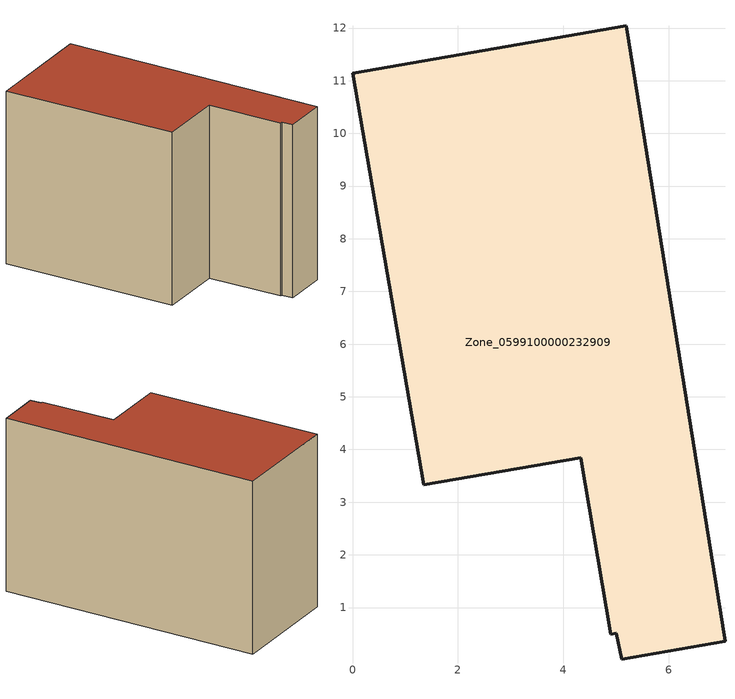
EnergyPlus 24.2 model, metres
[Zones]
Zone_0599100000232909
 floor ground (C_G): 4.33,3.84 1.35,3.33 0,11.14 5.2,12.04 7.07,0.36 5.11,0.02 5,0.51 4.91,0.49 z0
 wall outside (C_F): 5.2,12.04 0,11.14 1.35,3.33 4.33,3.84 4.91,0.49 5,0.51 5.11,0.02 7.07,0.36 5.2,12.04 z0:7.88
 roof outside (C_R): 4.91,0.49 5,0.51 5.11,0.02 7.07,0.36 5.2,12.04 0,11.14 1.35,3.33 4.33,3.84 z7.88
[BUILDING]
Pand.0599100000232909: North Axis=0; Terrain=City; Loads Convergence Tolerance Value=0.04; Temperature Convergence Tolerance Value=0.4; Solar Distribution=FullExterior; Maximum Number of Warmup Days=25; Minimum Number of Warmup Days=1
[Site:Location]
Rotterdam.The.Hague.AP_ZH_NLD Design_Conditions: Latitude=51.96; Longitude=4.45; Time Zone=1; Elevation=-4.5
[SITE:GROUNDTEMPERATURE:BUILDINGSURFACE]
18, 18, 18, 18, 18, 18, 18, 18, 18, 18, 18, 18
[MATERIAL] Thermal Absorptance=0.9; Solar Absorptance=0.7; Visible Absorptance=0.7
Name | Roughness | Thickness | Conductivity | Density | Specific Heat
G.TI.1946 | MediumSmooth | 0.15 | 1 | 540 | 1210
F.TI.1946 | Rough | 0.3 | 0.857143 | 1920 | 840
R.TI.1946 | MediumRough | 0.2 | 0.1 | 1500 | 1000
[CONSTRUCTION]
C_G: G.TI.1946
C_F: F.TI.1946
C_R: R.TI.1946
[ZONE]
Zone_0599100000232909: Type=1; Multiplier=1; Ceiling Height=Autocalculate; Volume=Autocalculate; Floor Area=autocalculate; Part of Total Floor Area=Yes
[ZONEINFILTRATION:DESIGNFLOWRATE]
Infil_Zone_0599100000232909: Zone or ZoneList or Space or SpaceList=Zone_0599100000232909; Schedule=AlwaysOn; Design Flow Rate Calculation Method=Flow/Area; Flow Rate per Floor Area=0.003; Constant Term Coefficient=1; Temperature Term Coefficient=0; Velocity Term Coefficient=0; Velocity Squared Term Coefficient=0
[HVACTEMPLATE:ZONE:IDEALLOADSAIRSYSTEM]
Zone_0599100000232909: Maximum Heating Supply Air Temperature=50; Minimum Cooling Supply Air Temperature=13; Maximum Heating Supply Air Humidity Ratio=0.0156; Minimum Cooling Supply Air Humidity Ratio=0.0077; Heating Limit=NoLimit; Cooling Limit=NoLimit; Dehumidification Control Type=ConstantSensibleHeatRatio; Cooling Sensible Heat Ratio=0.7; Dehumidification Setpoint=60; Humidification Control Type=None; Humidification Setpoint=30; Outdoor Air Method=None; Outdoor Air Flow Rate per Person=0.00944; Outdoor Air Flow Rate per Zone Floor Area=0; Outdoor Air Flow Rate per Zone=0; Demand Controlled Ventilation Type=None; Outdoor Air Economizer Type=NoEconomizer; Heat Recovery Type=None; Sensible Heat Recovery Effectiveness=0.7; Latent Heat Recovery Effectiveness=0.65
[ZONECONTROL:THERMOSTAT]
ThermostatControl_Zone_0599100000232909: Zone or ZoneList=Zone_0599100000232909; Control Type Schedule=DualSetpointControlType; Control 1=Thermostat_Zone_0599100000232909; Temperature Difference Between Cutout And Setpoint=0
[THERMOSTATSETPOINT:DUALSETPOINT]
Thermostat_Zone_0599100000232909: Heating Setpoint Temperature Schedule=HeatingSetpoint_Zone_0599100000232909; Cooling Setpoint Temperature Schedule=CoolingSetpoint_Zone_0599100000232909
[SCHEDULE:COMPACT]
HeatingSetpoint_Zone_0599100000232909: Through: 12/31, For: AllDays, Until: 24:00, 21
CoolingSetpoint_Zone_0599100000232909: Through: 12/31, For: AllDays, Until: 24:00, 24
DualSetpointControlType: Through: 12/31, For: AllDays, Until: 24:00, 4
AlwaysOn: Through: 12/31, For: AllDays, Until: 24:00, 1
